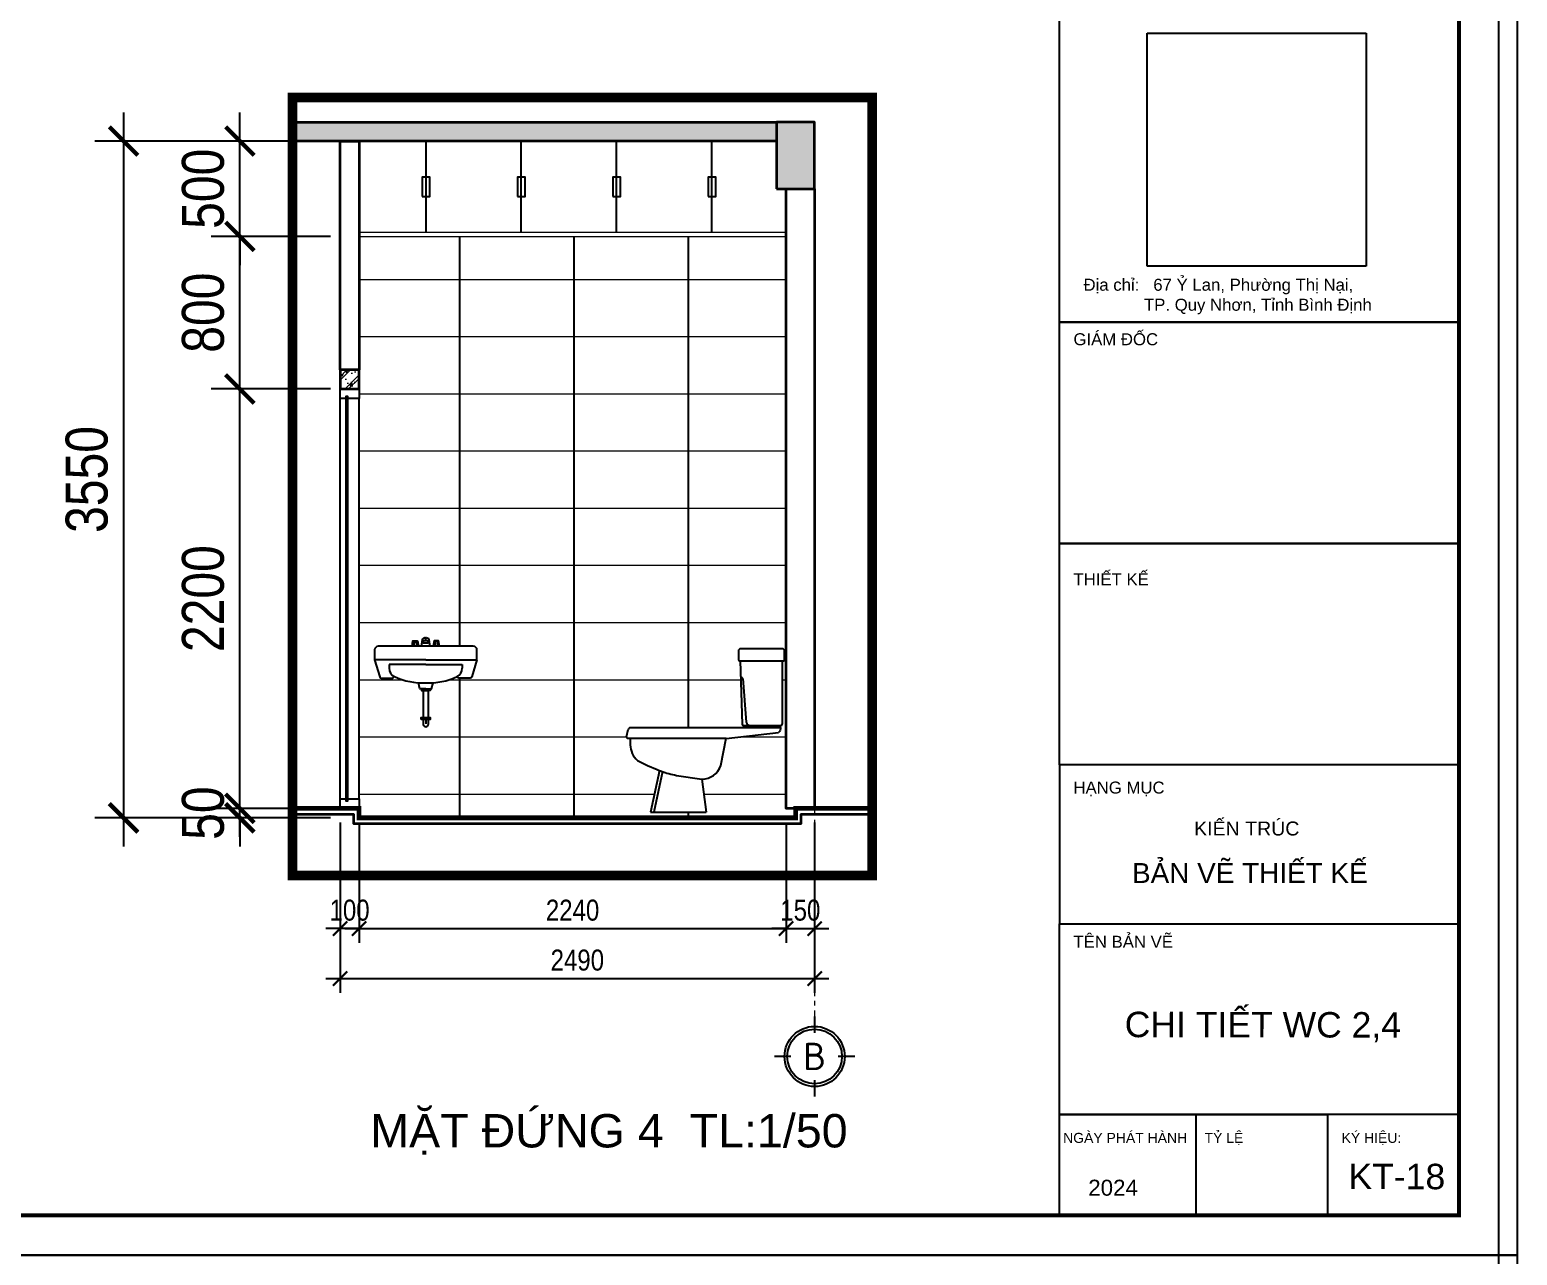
# Model space of a CAD drawing. Header units: inches. Extents: x 236662 to 497023, y -248575 to 81795.
# Drawn here: x 292345 to 300149, y -211220 to -204792 of the extents above; entities that cross this region are included whole.
import ezdxf
from ezdxf.enums import TextEntityAlignment as Align

# ---------------------------------------------------------------- set-up
doc = ezdxf.new("R2010")
doc.units = ezdxf.units.IN
doc.header["$LTSCALE"] = 10
doc.header["$MEASUREMENT"] = 0
doc.linetypes.add('ACAD_ISO02W100', pattern=[15, 12, -3])
doc.linetypes.add('CENTER', pattern=[2, 1.25, -0.25, 0.25, -0.25])
for name, color, linetype in [('01. HP_TEXT', 9, 'Continuous'), ('04. HP_CUA', 153, 'Continuous'), ('07. HP_KY HIEU', 43, 'Continuous'), ('08. HP_DIM', 118, 'Continuous'), ('10. HP_VAT DUNG 1', 144, 'Continuous'), ('hach', 7, 'Continuous'), ('TEXT', 2, 'Continuous')]:
    doc.layers.add(name, color=color, linetype=linetype)
for name, color, linetype, lineweight in [('02. HP_BE TONG', 1, 'Continuous', 35), ('03. HP_TUONG', 2, 'Continuous', 35), ('05. HP_TRUC', 251, 'CENTER', 5), ('06. HP_THAY 1', 134, 'Continuous', 15), ('06. HP_THAY 2', 147, 'Continuous', 13), ('09_HP_HATCH', 8, 'Continuous', 5)]:
    doc.layers.add(name, color=color, linetype=linetype, lineweight=lineweight)
doc.layers.add('Tpl_Bound', color=1, linetype='Continuous', plot=False)
doc.styles.add('ISOCP50', font='ISOCPEUR.TTF')
doc.styles.get("Standard").update_dxf_attribs({"font": 'Arial.ttf'})
doc.styles.add('TA1', font='Arial.ttf')
doc.styles.add('TEXT (none)', font='Arial.ttf')
doc.styles.add('text2', font='VHELVCN.TTF')
doc.dimstyles.new('AL-100', dxfattribs={"dimtxt": 220, "dimasz": 150, "dimexe": 150, "dimexo": 150, "dimgap": 80, "dimtad": 1, "dimdec": 0, "dimzin": 9, "dimtxsty": 'text2', "dimblk": 'ARCHTICK', "dimcen": 1, "dimdle": 150, "dimclrd": 256, "dimclre": 256, "dimclrt": 7, "dimadec": 0, "dimazin": 0, "dimtfac": 1, "dimtdec": 0, "dimtix": 1, "dimtmove": 2, "dimatfit": 3, "dimldrblk": 'ARCHTICK', "dimfxl": 1, "dimtolj": 1, "dimtzin": 0, "dimlwd": -1, "dimlwe": -1, "dimarcsym": 0})
doc.dimstyles.new('AL-100 (1-50)', dxfattribs={"dimscale": 0.5, "dimtxt": 220, "dimasz": 150, "dimexe": 150, "dimexo": 150, "dimgap": 80, "dimtad": 1, "dimdec": 0, "dimzin": 9, "dimtxsty": 'text2', "dimblk": 'ARCHTICK', "dimcen": 1, "dimdle": 150, "dimclrd": 256, "dimclre": 256, "dimclrt": 7, "dimadec": 0, "dimazin": 0, "dimtfac": 1, "dimtdec": 0, "dimtix": 1, "dimtmove": 2, "dimatfit": 3, "dimldrblk": 'ARCHTICK', "dimfxl": 1, "dimtolj": 1, "dimtzin": 0, "dimlwd": -1, "dimlwe": -1, "dimarcsym": 0})
picture_1 = doc.add_image_def('image1.jpg', size_in_pixel=(1818, 1935))

# ---------------------------------------------------------------- blocks, each defined once
blk = doc.blocks.new('KHUNG TEN A-3')
at = {"layer": '01. HP_TEXT'}
for points in [[(365, 116.74), (365, 163.34), (415, 163.34), (415, 116.74)], [(365, 89.04), (365, 116.74), (415, 116.74), (415, 89.04)], [(365, 61.35), (365, 89.04), (415, 89.04), (415, 61.35)], [(365, 61.35), (365, 41.47), (415, 41.47), (415, 61.35)], [(365, 17.61), (365, 41.47), (415, 41.47), (415, 17.61)], [(365, 5), (365, 17.61), (398.56, 17.61), (398.56, 5)], [(398.56, 5), (382.12, 5), (382.12, 17.61), (398.56, 17.61)], [(398.56, 5), (415, 5), (415, 17.61), (398.56, 17.61)]]:
    blk.add_lwpolyline(points, close=True, dxfattribs=at)
at = {"layer": '02. HP_BE TONG', "color": 1, "const_width": 0.5}
blk.add_lwpolyline([(15, 5), (415, 5), (415, 292), (15, 292)], close=True, dxfattribs=at)
at = {"layer": '06. HP_THAY 1'}
blk.add_lwpolyline([(0, 297), (420, 297), (420, 0), (0, 0)], close=True, dxfattribs=at)
at = {"layer": 'Defpoints'}
blk.add_lwpolyline([(0, 0), (420, 0), (420, 297), (0, 297)], close=True, dxfattribs=at)
at = {"layer": '01. HP_TEXT', "color": 7, "style": 'TA1'}
for s, height, p in [('GIÁM ĐỐC', 1.5, (366.75, 113.85)), ('THIẾT KẾ', 1.5, (366.75, 83.82)), ('HẠNG MỤC', 1.5, (366.75, 57.76)), ('TÊN BẢN VẼ', 1.5, (366.75, 38.47)), ('NGÀY PHÁT HÀNH', 1.25, (365.46, 14.06)), ('TỶ LỆ', 1.25, (383.16, 14.06)), ('KÝ HIỆU:', 1.25, (400.31, 14.06)), ('2024', 2, (368.6, 7.45))]:
    blk.add_text(s, height=height, dxfattribs=at).set_placement(p)
at = {"layer": '01. HP_TEXT', "style": 'TA1'}
for s, height, p in [('KIẾN TRÚC', 1.75, (388.44, 53.39)), ('BẢN VẼ THIẾT KẾ', 2.5, (388.83, 47.82))]:
    blk.add_text(s, height=height, dxfattribs=at).set_placement(p, align=Align.MIDDLE_CENTER)
at = {"layer": '01. HP_TEXT', "color": 7, "insert": (365.04, 122.17), "char_height": 1.5, "attachment_point": 1, "style": 'TA1'}
blk.add_mtext_dynamic_manual_height_columns('\\A1;\\pxi-0.01954,l2,t4.98046,11.98046;Địa chỉ:   67 Ỷ Lan, Phường Thị Nại, \\P             TP. Quy Nhơn, Tỉnh Bình Định ', width=49.5509, gutter_width=2.41, heights=[62.37], dxfattribs=at)
image = blk.add_image(picture_1, insert=(375.99, 123.73), size_in_units=(27.41, 29.18))
image.dxf.flags = 7
blk = doc.blocks.new('_ArchTick')
at = {"color": 0, "linetype": 'ByBlock', "const_width": 0.15}
blk.add_lwpolyline([(-0.5, -0.5), (0.5, 0.5)], dxfattribs=at)
blk = doc.blocks.new('*D744')
at = {"layer": '08. HP_DIM', "transparency": 16777216}
for p, q in [((293972.7, -208950.7), (293972.7, -209581.7)), ((294072.7, -209146.7), (294072.7, -209581.7)), ((293972.7, -209506.7), (293897.7, -209506.7)), ((294072.7, -209506.7), (293972.7, -209506.7)), ((294072.7, -209506.7), (294147.7, -209506.7))]:
    blk.add_line(p, q, dxfattribs=at)
at = {"layer": 'Defpoints', "color": 0, "transparency": 16777216}
for p in [(293972.7, -208875.7), (294072.7, -209071.7), (293972.7, -209506.7)]:
    blk.add_point(p, dxfattribs=at)
at = {"layer": '08. HP_DIM', "transparency": 16777216, "xscale": 75, "yscale": 75, "zscale": 75}
blk.add_blockref('_ArchTick', (293972.7, -209506.7), dxfattribs=at)
at = {"layer": '08. HP_DIM', "transparency": 16777216, "xscale": 75, "yscale": 75, "zscale": 75, "rotation": 180}
blk.add_blockref('_ArchTick', (294072.7, -209506.7), dxfattribs=at)
at = {"layer": '08. HP_DIM', "color": 7, "transparency": 16777216, "insert": (294022.7, -209410.5), "char_height": 110, "attachment_point": 5, "style": 'text2'}
blk.add_mtext('\\A1;100', dxfattribs=at)
blk = doc.blocks.new('*D745')
at = {"layer": '08. HP_DIM', "transparency": 16777216}
for p, q in [((294072.7, -208950.7), (294072.7, -209581.7)), ((296312.7, -208950.7), (296312.7, -209581.7)), ((293997.7, -209506.7), (296387.7, -209506.7))]:
    blk.add_line(p, q, dxfattribs=at)
at = {"layer": 'Defpoints', "color": 0, "transparency": 16777216}
for p in [(294072.7, -208875.7), (296312.7, -208875.7), (296312.7, -209506.7)]:
    blk.add_point(p, dxfattribs=at)
at = {"layer": '08. HP_DIM', "transparency": 16777216, "xscale": 75, "yscale": 75, "zscale": 75, "rotation": 180}
blk.add_blockref('_ArchTick', (294072.7, -209506.7), dxfattribs=at)
at = {"layer": '08. HP_DIM', "transparency": 16777216, "xscale": 75, "yscale": 75, "zscale": 75}
blk.add_blockref('_ArchTick', (296312.7, -209506.7), dxfattribs=at)
at = {"layer": '08. HP_DIM', "color": 7, "transparency": 16777216, "insert": (295192.7, -209410.5), "char_height": 110, "attachment_point": 5, "style": 'text2'}
blk.add_mtext('\\A1;2240', dxfattribs=at)
blk = doc.blocks.new('*D746')
at = {"layer": '08. HP_DIM', "transparency": 16777216}
for p, q in [((296312.7, -208950.7), (296312.7, -209581.7)), ((296462.7, -209146.7), (296462.7, -209581.7)), ((296312.7, -209506.7), (296237.7, -209506.7)), ((296312.7, -209506.7), (296462.7, -209506.7)), ((296462.7, -209506.7), (296537.7, -209506.7))]:
    blk.add_line(p, q, dxfattribs=at)
at = {"layer": 'Defpoints', "color": 0, "transparency": 16777216}
for p in [(296312.7, -208875.7), (296462.7, -209071.7), (296462.7, -209506.7)]:
    blk.add_point(p, dxfattribs=at)
at = {"layer": '08. HP_DIM', "transparency": 16777216, "xscale": 75, "yscale": 75, "zscale": 75}
blk.add_blockref('_ArchTick', (296312.7, -209506.7), dxfattribs=at)
at = {"layer": '08. HP_DIM', "transparency": 16777216, "xscale": 75, "yscale": 75, "zscale": 75, "rotation": 180}
blk.add_blockref('_ArchTick', (296462.7, -209506.7), dxfattribs=at)
at = {"layer": '08. HP_DIM', "color": 7, "transparency": 16777216, "insert": (296387.7, -209410.5), "char_height": 110, "attachment_point": 5, "style": 'text2'}
blk.add_mtext('\\A1;150', dxfattribs=at)
blk = doc.blocks.new('*D747')
at = {"layer": '08. HP_DIM', "transparency": 16777216}
for p, q in [((293972.7, -208950.7), (293972.7, -209843.6)), ((296462.7, -208950.7), (296462.7, -209843.6)), ((293897.7, -209768.6), (296537.7, -209768.6))]:
    blk.add_line(p, q, dxfattribs=at)
at = {"layer": 'Defpoints', "color": 0, "transparency": 16777216}
for p in [(293972.7, -208875.7), (296462.7, -208875.7), (296462.7, -209768.6)]:
    blk.add_point(p, dxfattribs=at)
at = {"layer": '08. HP_DIM', "transparency": 16777216, "xscale": 75, "yscale": 75, "zscale": 75, "rotation": 180}
blk.add_blockref('_ArchTick', (293972.7, -209768.6), dxfattribs=at)
at = {"layer": '08. HP_DIM', "transparency": 16777216, "xscale": 75, "yscale": 75, "zscale": 75}
blk.add_blockref('_ArchTick', (296462.7, -209768.6), dxfattribs=at)
at = {"layer": '08. HP_DIM', "color": 7, "transparency": 16777216, "insert": (295217.7, -209672.4), "char_height": 110, "attachment_point": 5, "style": 'text2'}
blk.add_mtext('\\A1;2490', dxfattribs=at)
blk = doc.blocks.new('grid test1')
at = {"ltscale": 20}
for p, q in [((0, 440), (0, 260)), ((-260, 0), (-440, 0)), ((440, 0), (260, 0)), ((0, -260), (0, -440))]:
    blk.add_line(p, q, dxfattribs=at)
at = {"color": 251, "ltscale": 20, "true_color": 0x636466}
for radius in [330, 300]:
    blk.add_circle((0, 0), radius, dxfattribs=at)
at = {"layer": '01. HP_TEXT', "color": 2, "ltscale": 20, "true_color": 0xf1eb1f, "style": 'ISOCP50'}
blk.add_attdef('GRID', text='', height=300, dxfattribs=at).set_placement((-37, 0), align=Align.MIDDLE_CENTER)
blk = doc.blocks.new('*U308')
for p, q in [((0, 50), (0, 2150)), ((100, 50), (100, 2150))]:
    blk.add_line(p, q)
for points in [[(0, 2150), (60, 2150), (60, 2160), (70, 2160), (70, 2150), (100, 2150), (100, 2200), (0, 2200)], [(0, 0), (100, 0), (100, 50), (70, 50), (70, 40), (60, 40), (60, 50), (0, 50)]]:
    blk.add_lwpolyline(points, close=True)
at = {"color": 8}
blk.add_lwpolyline([(70, 40), (60, 40), (60, 2160), (70, 2160)], close=True, dxfattribs=at)
blk = doc.blocks.new('ÂSDASD')
for p, q in [((-244.9, 774.5), (-12.7, 774.5)), ((-240.4, 774.5), (-230.5, 441)), ((-19.5, 774.5), (-19.5, 440.9)), ((-227.5, 680.9), (-209.3, 452.2)), ((-837.1, 375.7), (-828.3, 413.3)), ((-314.1, 366.9), (-39.5, 398.4)), ((-829.5, 367.5), (-314.2, 367.5)), ((-817.3, 367.5), (-817.3, 333.5)), ((-342.9, 224.1), (-314.2, 367.5)), ((-664.5, 198.8), (-711.6, -19.5)), ((-648.1, 192.8), (-694, -19.5)), ((-574.7, 173.1), (-441.2, 153.7)), ((-441.2, 153.7), (-418.3, -19.5)), ((-711.6, -19.5), (-418.3, -19.5))]:
    blk.add_line(p, q)
for points in [[(-249.4, 824.7), (-249.4, 778.6)], [(-19.6, 836.7), (-237.8, 836.7)], [(-8.1, 778.7), (-8.1, 825.4)], [(-223.6, 434.4), (-26.3, 434.4)]]:
    blk.add_lwpolyline(points)
blk.add_lwpolyline([(-818.8, 423.4), (-29.6, 423.2, -0.280981), (-39.5, 398.4)], format="xyb")
for centre, radius, start, end in [((-237.6, 824.9), 11.9, 91.19443, 180.68663), ((-19.9, 824.9), 11.9, 359.31347, 88.80568), ((-243.1, 781), 6.82, 200.58593, 254.291), ((-14.5, 781), 6.82, 285.70911, 339.41418), ((-237, 677.3), 10.1, 20.52251, 94.34044), ((-811.4, 406.9), 18.1, 114.23515, 159.30642), ((-223.2, 441.7), 7.35, 185.72964, 266.34543), ((-188.2, 456.3), 21.5, 190.90293, 272.88319), ((-26.8, 441.7), 7.35, 273.65468, 353.69086), ((-830.4, 374.3), 6.84, 168.08927, 277.17656), ((-703.3, 335.2), 114.1, 180.8762, 227.74285), ((-294.3, 1175.4), 1044.4, 242.2888, 249.20228), ((-294.3, 1175.4), 1044.4, 249.23389, 249.84603), ((-483.4, 659.8), 495.2, 249.82718, 259.37986), ((-440.4, 256.4), 102.7, 269.55146, 341.63673)]:
    blk.add_arc(centre, radius, start, end)
blk = doc.blocks.new('LAVABO1F')
at = {"linetype": 'Continuous'}
for p, q in [((-0.628, 8.301), (-0.653, 8.001)), ((-0.528, 8.301), (-0.503, 8.001)), ((0.528, 8.301), (0.503, 8.001)), ((0.628, 8.301), (0.653, 8.001)), ((0, 7), (-2, 7)), ((-2, 7), (-2, 6.797)), ((0, 7), (2, 7)), ((2, 7), (2, 6.797)), ((0, 4), (0, 3.75))]:
    blk.add_line(p, q, dxfattribs=at)
at = {"linetype": 'CENTER'}
blk.add_line((0, 8.298), (0, 8.471), dxfattribs=at)
at = {"linetype": 'Continuous'}
for points in [[(-0.753, 8.001), (-0.703, 8.301), (-0.453, 8.301), (-0.403, 8.001)], [(0.753, 8.001), (0.703, 8.301), (0.453, 8.301), (0.403, 8.001)], [(0, 5.672), (-0.322, 5.672), (-0.399, 6.005)], [(-0.002, 5.672), (0.319, 5.672), (0.397, 6.005)], [(-0.242, 5.672), (-0.242, 5.583), (0.104, 5.583)], [(0.239, 5.672), (0.239, 5.583), (-0.107, 5.583)], [(0.242, 5.672), (0.242, 5.583), (-0.104, 5.583)], [(0.15, 4.096), (0.15, 5.586)]]:
    blk.add_lwpolyline(points, dxfattribs=at)
for points in [[(-0.231, 8.007), (-0.171, 8.366, -0.371222), (-0.044, 8.471, 0.008086), (-0.002, 8.471, 0.008086), (0.04, 8.471, -0.371222), (0.166, 8.366), (0.226, 8.007)], [(2.8, 7.25), (2.8, 7.8, 0.414214), (2.6, 8), (0, 8), (-2.6, 8, 0.414214), (-2.8, 7.8), (-2.8, 7.25)], [(0, 7.25), (-2.8, 7.25), (-2.521, 6.321, 0.331206), (-2.426, 6.25), (-1.85, 6.25, 0.414214), (-1.75, 6.35), (-1.75, 6.364)], [(0, 7.25), (2.8, 7.25), (2.521, 6.321, -0.331206), (2.426, 6.25), (1.85, 6.25, -0.414214), (1.75, 6.35), (1.75, 6.364)], [(0, 5.583), (-0.15, 5.583), (-0.15, 4.096, 1)], [(-0.15, 4), (-0.15, 3.75, 1), (0.15, 3.75), (0.15, 4)]]:
    blk.add_lwpolyline(points, format="xyb", dxfattribs=at)
for points in [[(-0.14, 8.298), (-0.14, 8.192), (0.129, 8.192), (0.129, 8.298)], [(-0.25, 4), (-0.25, 4.096), (0.244, 4.096), (0.244, 4)]]:
    blk.add_lwpolyline(points, close=True, dxfattribs=at)
for centre, radius, start, end in [((-1.5, 6.797), 0.5, 180, 244.10207), ((1.5, 6.797), 0.5, 295.89793, 0), ((-0.188, 9.5), 3.505, 244.10207, 273.06649), ((0.188, 9.5), 3.505, 266.93351, 295.89793)]:
    blk.add_arc(centre, radius, start, end, dxfattribs=at)
blk = doc.blocks.new('*D1232')
at = {"layer": '08. HP_DIM', "transparency": 16777216}
for p, q in [((293447, -208875.7), (293447, -208725.7)), ((293922.7, -208875.7), (293297, -208875.7)), ((293922.7, -208925.7), (293297, -208925.7)), ((293447, -208925.7), (293447, -208875.7)), ((293447, -208925.7), (293447, -209075.7))]:
    blk.add_line(p, q, dxfattribs=at)
at = {"layer": 'Defpoints', "color": 0, "transparency": 16777216}
for p in [(293447, -208875.7), (294072.7, -208875.7), (294072.7, -208925.7)]:
    blk.add_point(p, dxfattribs=at)
at = {"layer": '08. HP_DIM', "transparency": 16777216, "xscale": 150, "yscale": 150, "zscale": 150}
for p, rotation in [((293447, -208875.7), 270), ((293447, -208925.7), 90)]:
    blk.add_blockref('_ArchTick', p, dxfattribs=dict(at, rotation=rotation))
at = {"layer": '08. HP_DIM', "color": 7, "transparency": 16777216, "insert": (293254.7, -208900.7), "char_height": 220, "attachment_point": 5, "rotation": 90, "style": 'text2'}
blk.add_mtext('\\A1;50', dxfattribs=at)
blk = doc.blocks.new('*D1233')
at = {"layer": '08. HP_DIM', "transparency": 16777216}
for p, q in [((293447, -209025.7), (293447, -206525.7)), ((293922.7, -206675.7), (293297, -206675.7)), ((293922.7, -208875.7), (293297, -208875.7))]:
    blk.add_line(p, q, dxfattribs=at)
at = {"layer": 'Defpoints', "color": 0, "transparency": 16777216}
for p in [(293447, -206675.7), (294072.7, -206675.7), (294072.7, -208875.7)]:
    blk.add_point(p, dxfattribs=at)
at = {"layer": '08. HP_DIM', "transparency": 16777216, "xscale": 150, "yscale": 150, "zscale": 150}
for p, rotation in [((293447, -206675.7), 90), ((293447, -208875.7), 270)]:
    blk.add_blockref('_ArchTick', p, dxfattribs=dict(at, rotation=rotation))
at = {"layer": '08. HP_DIM', "color": 7, "transparency": 16777216, "insert": (293254.7, -207775.7), "char_height": 220, "attachment_point": 5, "rotation": 90, "style": 'text2'}
blk.add_mtext('\\A1;2200', dxfattribs=at)
blk = doc.blocks.new('*D1234')
at = {"layer": '08. HP_DIM', "transparency": 16777216}
for p, q in [((293447, -206825.7), (293447, -205725.9)), ((293922.7, -205875.9), (293297, -205875.9)), ((293922.7, -206675.7), (293297, -206675.7))]:
    blk.add_line(p, q, dxfattribs=at)
at = {"layer": 'Defpoints', "color": 0, "transparency": 16777216}
for p in [(293447, -205875.9), (294072.7, -205875.9), (294072.7, -206675.7)]:
    blk.add_point(p, dxfattribs=at)
at = {"layer": '08. HP_DIM', "transparency": 16777216, "xscale": 150, "yscale": 150, "zscale": 150}
for p, rotation in [((293447, -205875.9), 90), ((293447, -206675.7), 270)]:
    blk.add_blockref('_ArchTick', p, dxfattribs=dict(at, rotation=rotation))
at = {"layer": '08. HP_DIM', "color": 7, "transparency": 16777216, "insert": (293254.7, -206275.8), "char_height": 220, "attachment_point": 5, "rotation": 90, "style": 'text2'}
blk.add_mtext('\\A1;800', dxfattribs=at)
blk = doc.blocks.new('*D1235')
at = {"layer": '08. HP_DIM', "transparency": 16777216}
for p, q in [((293447, -205375.7), (293447, -205225.7)), ((293822.7, -205375.7), (293297, -205375.7)), ((293447, -205875.9), (293447, -205375.7)), ((293922.7, -205875.9), (293297, -205875.9)), ((293447, -205875.9), (293447, -206025.9))]:
    blk.add_line(p, q, dxfattribs=at)
at = {"layer": 'Defpoints', "color": 0, "transparency": 16777216}
for p in [(293447, -205375.7), (293972.7, -205375.7), (294072.7, -205875.9)]:
    blk.add_point(p, dxfattribs=at)
at = {"layer": '08. HP_DIM', "transparency": 16777216, "xscale": 150, "yscale": 150, "zscale": 150}
for p, rotation in [((293447, -205375.7), 270), ((293447, -205875.9), 90)]:
    blk.add_blockref('_ArchTick', p, dxfattribs=dict(at, rotation=rotation))
at = {"layer": '08. HP_DIM', "color": 7, "transparency": 16777216, "insert": (293254.7, -205625.8), "char_height": 220, "attachment_point": 5, "rotation": 90, "style": 'text2'}
blk.add_mtext('\\A1;500', dxfattribs=at)
blk = doc.blocks.new('*D1236')
at = {"layer": '08. HP_DIM', "transparency": 16777216}
for p, q in [((292836.7, -205225.7), (292836.7, -209075.7)), ((293822.7, -205375.7), (292686.7, -205375.7)), ((293922.7, -208925.7), (292686.7, -208925.7))]:
    blk.add_line(p, q, dxfattribs=at)
at = {"layer": 'Defpoints', "color": 0, "transparency": 16777216}
for p in [(293972.7, -205375.7), (292836.7, -208925.7), (294072.7, -208925.7)]:
    blk.add_point(p, dxfattribs=at)
at = {"layer": '08. HP_DIM', "transparency": 16777216, "xscale": 150, "yscale": 150, "zscale": 150}
for p, rotation in [((292836.7, -205375.7), 90), ((292836.7, -208925.7), 270)]:
    blk.add_blockref('_ArchTick', p, dxfattribs=dict(at, rotation=rotation))
at = {"layer": '08. HP_DIM', "color": 7, "transparency": 16777216, "insert": (292644.4, -207150.7), "char_height": 220, "attachment_point": 5, "rotation": 90, "style": 'text2'}
blk.add_mtext('\\A1;3550', dxfattribs=at)

msp = doc.modelspace()

# ---------------------------------------------------------------- hatches: boundary and pattern name
at = {"layer": '09_HP_HATCH'}
h = msp.add_hatch(dxfattribs=at)
h.set_pattern_fill('CHAU-01', color=256, scale=15, pattern_type=2)
h.set_pattern_definition([(50, (-16890.36, -15004.7), (107.589027, -9.41282), [11.25, -123.75]), (355, (-16890.36, -15004.7), (-20.8127, 112.82882), [9, -99]), (100.4514, (-16881.4, -15005.48), (86.776407, 103.41593), [9.56103, -105.171317]), (46.1842, (-16890.36, -14974.7), (160.086157, -24.82785), [16.875, -185.625]), (96.6356, (-16877.02, -14976.77), (140.199406, 146.11768), [14.34154, -157.75695]), (351.1842, (-16890.36, -14974.7), (140.19929, 146.11779), [13.5, -148.5]), (21, (-16875.36, -14982.2), (89.536058, -60.392834), [11.25, -123.75]), (326, (-16875.36, -14982.2), (36.4973, 108.772507), [9, -99]), (71.4514, (-16867.9, -14987.23), (126.033394, 48.379575), [9.56103, -105.171317]), (37.5, (-16890.36, -15004.7), (1.8239783, 49.934078), [0, -97.8, 0, -100.5, 0, -99.375]), (7.5, (-16890.36, -15004.7), (39.460431, 59.161757), [0, -57.3, 0, -95.55, 0, -37.875]), (327.5, (-16923.81, -15004.7), (80.0733654, -3.3832308), [0, -37.5, 0, -117, 0, -155.25]), (317.5, (-16938.81, -15004.7), (87.477925, 15.015747), [0, -48.75, 0, -77.7, 0, -110.25]), (45, (-16890.36, -15004.7), (-45.078057, 45.078057), []), (45, (-16890.36, -14986.323), (-45.078057, 45.078057), [])])
h.paths.add_polyline_path([(293722.7, -205275.7), (296262.7, -205275.7), (296262.7, -205375.7), (293722.7, -205375.7)])
h.paths.add_polyline_path([(296262.7, -205625.7), (296462.7, -205625.7), (296462.7, -205275.7), (296262.7, -205275.7)])
h = msp.add_hatch(dxfattribs=at)
h.set_pattern_fill('_USER', color=8, scale=300, pattern_type=0)
h.set_pattern_definition([(0, (291098.62, -208801.27), (0, 300), [])])
h.paths.add_polyline_path([(296312.7, -205875.9), (294072.7, -205875.9), (294072.7, -206575.7), (294072.7, -206675.7), (294072.7, -206725.7), (294072.7, -208825.7), (294072.7, -208875.7), (294072.7, -208925.7), (296362.7, -208925.7), (296362.7, -208875.7), (296312.7, -208875.7)])
h.paths.add_polyline_path([(296074.9, -208039), (296292.6, -208039, -0.40748), (296304.7, -208050.3), (296304.7, -208096.9, -0.245672), (296300.1, -208101.2), (296293.3, -208101.2), (296293.3, -208433.1, -0.42785), (296286.4, -208441.3), (296090, -208441.3, -0.403646), (296082.2, -208434.7), (296072.4, -208101.2), (296067.8, -208101.2, -0.238718), (296063.3, -208097), (296063.3, -208051, -0.41162)], flags=16)
h.paths.add_polyline_path([(295493.9, -208452.3), (296283.1, -208452.5, -0.280981), (296273.3, -208477.2), (295998.4, -208508.8), (295969.8, -208651.6, -0.325331), (295871.6, -208722), (295894.4, -208895.1), (295601.1, -208895.1), (295648.3, -208676.9, -0.030352), (295532.7, -208624.9, -0.207393), (295495.4, -208542.2), (295495.4, -208508.2), (295483.2, -208508.2, -0.515516), (295475.6, -208500), (295484.4, -208462.4, -0.199236)], flags=16)
h.paths.add_polyline_path([(294690.9, -208044.9), (294690.9, -208097.6), (294664.2, -208186.6, -0.331206), (294655, -208193.5), (294599.8, -208193.5, -0.414214), (294590.3, -208183.9), (294590.3, -208182.6, -0.017901), (294587.2, -208184.2, -0.098433), (294460.4, -208217.3), (294453.1, -208248.9), (294445.6, -208248.9), (294445.6, -208257.4), (294436.9, -208257.4), (294436.9, -208400), (294445.8, -208400), (294445.8, -208409.2), (294436.9, -208409.2), (294436.9, -208433.2, -1), (294408.1, -208433.2), (294408.1, -208409.2), (294398.5, -208409.2), (294398.5, -208400), (294408.1, -208400), (294408.1, -208257.4), (294399.3, -208257.4), (294399.3, -208248.9), (294391.6, -208248.9), (294384.3, -208217.3, -0.098264), (294257.7, -208184.2, -0.017901), (294254.7, -208182.6), (294254.7, -208183.9, -0.414214), (294245.1, -208193.5), (294189.9, -208193.5, -0.331206), (294180.7, -208186.6), (294154, -208097.6), (294154, -208044.9, -0.414214), (294173.2, -208025.7), (294350.3, -208025.7), (294355.1, -207996.8), (294379.1, -207996.8), (294383.9, -208025.7), (294400.2, -208025.7), (294406.1, -207990.6, -0.371222), (294418.2, -207980.5, 0.00852), (294422.5, -207980.5), (294422.5, -207980.5, 0.007652), (294426.3, -207980.5, -0.371222), (294438.4, -207990.6), (294444.3, -208025.7), (294461.1, -208025.7), (294465.9, -207996.8), (294489.9, -207996.8), (294494.7, -208025.7), (294671.8, -208025.7, -0.414214)], flags=16)
h.paths.add_polyline_path([(294434.8, -207997.1), (294434.8, -208007.2), (294409, -208007.2), (294409, -207997.1)], flags=0)
h = msp.add_hatch(dxfattribs=at)
h.set_pattern_fill('CHAU-01', color=256, scale=15, pattern_type=2)
h.set_pattern_definition([(50, (188775.02, -289739.55), (107.58903, -9.41282), [11.25, -123.75]), (355, (188775.02, -289739.55), (-20.8127, 112.82882), [9, -99]), (100.4514, (188783.99, -289740.33), (86.77641, 103.41593), [9.56103, -105.17132]), (46.1842, (188775.02, -289709.55), (160.08616, -24.82785), [16.875, -185.625]), (96.6356, (188788.36, -289711.62), (140.1994, 146.11768), [14.34154, -157.75695]), (351.1842, (188775.02, -289709.55), (140.1993, 146.1178), [13.5, -148.5]), (21, (188790.02, -289717.05), (89.53606, -60.392834), [11.25, -123.75]), (326, (188790.02, -289717.05), (36.4973, 108.77251), [9, -99]), (71.4514, (188797.48, -289722.08), (126.033394, 48.379575), [9.56103, -105.17132]), (37.5, (188775.022, -289739.55), (1.823978, 49.934078), [0, -97.8, 0, -100.5, 0, -99.375]), (7.5, (188775.02, -289739.55), (39.46043, 59.161757), [0, -57.3, 0, -95.55, 0, -37.875]), (327.5, (188741.572, -289739.55), (80.073365, -3.383231), [0, -37.5, 0, -117, 0, -155.25]), (317.5, (188726.57, -289739.55), (87.477925, 15.015747), [0, -48.75, 0, -77.7, 0, -110.25]), (45, (188775.02, -289739.55), (-45.078057, 45.078057), []), (45, (188775.02, -289721.175), (-45.078057, 45.078057), [])])
h.paths.add_polyline_path([(293972.7, -206575.7), (293972.7, -206675.7), (294072.7, -206675.7), (294072.7, -206575.7)])
at = {"layer": 'hach'}
h = msp.add_hatch(dxfattribs=at)
h.set_pattern_fill('_USER', color=8, scale=600, angle=90, pattern_type=0)
h.set_pattern_definition([(90, (0, 0), (-600, 4e-14), [])])
h.paths.add_polyline_path([(296312.7, -205875.9), (294072.7, -205875.9), (294072.7, -206575.7), (294072.7, -206675.7), (294072.7, -206725.7), (294072.7, -208825.7), (294072.7, -208875.7), (294072.7, -208925.7), (296362.7, -208925.7), (296362.7, -208875.7), (296312.7, -208875.7)])
h.paths.add_polyline_path([(296074.9, -208039), (296292.6, -208039, -0.40748), (296304.7, -208050.3), (296304.7, -208096.9, -0.245672), (296300.1, -208101.2), (296293.3, -208101.2), (296293.3, -208433.1, -0.42785), (296286.4, -208441.3), (296090, -208441.3, -0.403646), (296082.2, -208434.7), (296072.4, -208101.2), (296067.8, -208101.2, -0.238718), (296063.3, -208097), (296063.3, -208051, -0.41162)], flags=16)
h.paths.add_polyline_path([(295493.9, -208452.3), (296283.1, -208452.5, -0.280981), (296273.3, -208477.2), (295998.4, -208508.8), (295969.8, -208651.6, -0.325331), (295871.6, -208722), (295894.4, -208895.1), (295601.1, -208895.1), (295648.3, -208676.9, -0.030352), (295532.7, -208624.9, -0.207393), (295495.4, -208542.2), (295495.4, -208508.2), (295483.2, -208508.2, -0.515516), (295475.6, -208500), (295484.4, -208462.4, -0.199236)], flags=16)
h.paths.add_polyline_path([(294690.9, -208044.9), (294690.9, -208097.6), (294664.2, -208186.6, -0.331206), (294655, -208193.5), (294599.8, -208193.5, -0.414214), (294590.3, -208183.9), (294590.3, -208182.6, -0.017901), (294587.2, -208184.2, -0.098433), (294460.4, -208217.3), (294453.1, -208248.9), (294445.6, -208248.9), (294445.6, -208257.4), (294436.9, -208257.4), (294436.9, -208400), (294445.8, -208400), (294445.8, -208409.2), (294436.9, -208409.2), (294436.9, -208433.2, -1), (294408.1, -208433.2), (294408.1, -208409.2), (294398.5, -208409.2), (294398.5, -208400), (294408.1, -208400), (294408.1, -208257.4), (294399.3, -208257.4), (294399.3, -208248.9), (294391.6, -208248.9), (294384.3, -208217.3, -0.098264), (294257.7, -208184.2, -0.017901), (294254.7, -208182.6), (294254.7, -208183.9, -0.414214), (294245.1, -208193.5), (294189.9, -208193.5, -0.331206), (294180.7, -208186.6), (294154, -208097.6), (294154, -208044.9, -0.414214), (294173.2, -208025.7), (294350.3, -208025.7), (294355.1, -207996.8), (294379.1, -207996.8), (294383.9, -208025.7), (294400.2, -208025.7), (294406.1, -207990.6, -0.371222), (294418.2, -207980.5, 0.00852), (294422.5, -207980.5), (294422.5, -207980.5, 0.007652), (294426.3, -207980.5, -0.371222), (294438.4, -207990.6), (294444.3, -208025.7), (294461.1, -208025.7), (294465.9, -207996.8), (294489.9, -207996.8), (294494.7, -208025.7), (294671.8, -208025.7, -0.414214)], flags=16)
h.paths.add_polyline_path([(294434.8, -207997.1), (294434.8, -208007.2), (294409, -208007.2), (294409, -207997.1)], flags=0)

# ---------------------------------------------------------------- linework, layer by layer
at = {"layer": '02. HP_BE TONG'}
for points in [[(293722.7, -205275.7), (296262.7, -205275.7), (296262.7, -205375.7), (293722.7, -205375.7)], [(296262.7, -205625.7), (296462.7, -205625.7), (296462.7, -205275.7), (296262.7, -205275.7)], [(293972.7, -206575.7), (293972.7, -206675.7), (294072.7, -206675.7), (294072.7, -206575.7)]]:
    msp.add_lwpolyline(points, close=True, dxfattribs=at)
at = {"layer": '02. HP_BE TONG', "const_width": 25}
msp.add_lwpolyline([(293722.7, -208875.7), (294072.7, -208875.7), (294072.7, -208925.7), (296362.7, -208925.7), (296362.7, -208875.7), (296764.1, -208875.7)], dxfattribs=at)
at = {"layer": '02. HP_BE TONG'}
msp.add_lwpolyline([(293722.7, -208905.7), (294042.7, -208905.7), (294042.7, -208955.7), (296392.7, -208955.7), (296392.7, -208905.7), (296764.1, -208905.7)], dxfattribs=at)
at = {"layer": '03. HP_TUONG'}
for points in [[(293972.7, -205375.7), (294072.7, -205375.7), (294072.7, -206575.7), (293972.7, -206575.7)], [(296312.7, -205625.7), (296462.7, -205625.7), (296462.7, -208875.7), (296312.7, -208875.7)]]:
    msp.add_lwpolyline(points, close=True, dxfattribs=at)
at = {"layer": '05. HP_TRUC', "ltscale": 10}
msp.add_line((296462.7, -205535.6), (296462.7, -209966.9), dxfattribs=at)
at = {"layer": '06. HP_THAY 1'}
msp.add_lwpolyline([(293972.7, -206675.7), (294072.7, -206675.7), (294072.7, -208875.7), (293972.7, -208875.7)], close=True, dxfattribs=at)
at = {"layer": '06. HP_THAY 2'}
msp.add_lwpolyline([(294072.7, -205875.9), (296312.7, -205875.9), (296312.7, -205855.9), (294072.7, -205855.9)], close=True, dxfattribs=at)
at = {"layer": '07. HP_KY HIEU'}
for p, q in [((294423.7, -205855.9), (294423.7, -205375.7)), ((294923.7, -205855.9), (294923.7, -205375.7)), ((295423.7, -205855.9), (295423.7, -205375.7)), ((295923.7, -205855.9), (295923.7, -205375.7))]:
    msp.add_line(p, q, dxfattribs=at)
at = {"layer": '07. HP_KY HIEU', "linetype": 'ACAD_ISO02W100', "ltscale": 5, "const_width": 50}
msp.add_lwpolyline([(293722.7, -205147.1), (296764.1, -205147.1), (296764.1, -209228.3), (293722.7, -209228.3)], close=True, dxfattribs=at)
at = {"layer": '07. HP_KY HIEU'}
for points in [[(294403.7, -205665.8), (294443.7, -205665.8), (294443.7, -205565.8), (294403.7, -205565.8)], [(294903.7, -205665.8), (294943.7, -205665.8), (294943.7, -205565.8), (294903.7, -205565.8)], [(295403.7, -205665.8), (295443.7, -205665.8), (295443.7, -205565.8), (295403.7, -205565.8)], [(295903.7, -205665.8), (295943.7, -205665.8), (295943.7, -205565.8), (295903.7, -205565.8)]]:
    msp.add_lwpolyline(points, close=True, dxfattribs=at)
at = {"layer": 'Tpl_Bound', "color": 1}
for points in [[(282444.5, -211219.9), (282444.5, -198768), (300149.2, -198768), (300149.2, -211219.9)], [(282444.5, -223671.7), (282444.5, -211219.9), (300149.2, -211219.9), (300149.2, -223671.7)]]:
    msp.add_lwpolyline(points, close=True, dxfattribs=at)

# ---------------------------------------------------------------- block references
at = {"color": 1, "xscale": 41.92548438755171, "yscale": 41.92548438755171, "zscale": 41.92548438755171}
for p in [(282444.5, -211219.9, -318.6), (282444.5, -223671.7, -318.6)]:
    msp.add_blockref('KHUNG TEN A-3', p, dxfattribs=at)
at = {"layer": '04. HP_CUA', "xscale": -1}
msp.add_blockref('*U308', (294072.7, -208875.7), dxfattribs=at)
at = {"layer": '07. HP_KY HIEU', "ltscale": 20}
ref = msp.add_blockref('grid test1', (296462.7, -210177.1), dxfattribs=dict(at, xscale=0.477750000078231, yscale=0.477750000078231, zscale=0.477750000078231))
ref.add_attrib('GRID', 'B', dxfattribs={"layer": 'TEXT', "ltscale": 20, "height": 143.3, "style": 'ISOCP50'}).set_placement((296462.7, -210177.1), align=Align.MIDDLE_CENTER)
at = {"layer": '10. HP_VAT DUNG 1', "xscale": 95.88117708830394, "yscale": 95.88117708830394, "zscale": 95.88117708830394}
msp.add_blockref('LAVABO1F', (294422.5, -208792.7), dxfattribs=at)
at = {"layer": '10. HP_VAT DUNG 1'}
msp.add_blockref('ÂSDASD', (296312.7, -208875.7), dxfattribs=at)

# ---------------------------------------------------------------- texts
at = {"attachment_point": 1, "rotation": 359.89856}
for s, width, insert, char_height in [('CHI TIẾT WC 2,4', 1796.114, (298089.8, -209942.5, -318.6), 133.427), ('KT-18', 522.002, (299264, -210739.4, -318.6), 133.43)]:
    msp.add_mtext_dynamic_manual_height_columns(s, width=width, gutter_width=3.49, heights=[0], dxfattribs=dict(at, insert=insert, char_height=char_height))
at = {"layer": '01. HP_TEXT', "style": 'TEXT (none)'}
msp.add_text('MẶT ĐỨNG 4  TL:1/50', height=175, dxfattribs=at).set_placement((294131.3, -210654.4, -234.4))

# ---------------------------------------------------------------- dimensions: what is measured, and where the dimension line sits
at = {"layer": '08. HP_DIM'}
for base, p1, p2, picture, middle in [((292836.7, -208925.7), (293972.7, -205375.7), (294072.7, -208925.7), '*D1236', (292644.4, -207150.7)), ((293447, -205375.7), (294072.7, -205875.9), (293972.7, -205375.7), '*D1235', (293254.7, -205625.8)), ((293447, -205875.9), (294072.7, -206675.7), (294072.7, -205875.9), '*D1234', (293254.7, -206275.8)), ((293447, -206675.7), (294072.7, -208875.7), (294072.7, -206675.7), '*D1233', (293254.7, -207775.7)), ((293447, -208875.7), (294072.7, -208925.7), (294072.7, -208875.7), '*D1232', (293254.7, -208900.7))]:
    dim = msp.add_linear_dim(base=base, p1=p1, p2=p2, angle=90, dimstyle='AL-100', dxfattribs=at)
    dim.commit()
    dim.dimension.update_dxf_attribs({"geometry": picture, "text_midpoint": middle})
for base, p1, p2, picture, middle in [((293972.7, -209506.7), (294072.7, -209071.7), (293972.7, -208875.7), '*D744', (294022.7, -209410.5)), ((296462.7, -209768.6), (293972.7, -208875.7), (296462.7, -208875.7), '*D747', (295217.7, -209672.4)), ((296312.7, -209506.7), (294072.7, -208875.7), (296312.7, -208875.7), '*D745', (295192.7, -209410.5)), ((296462.7, -209506.7), (296312.7, -208875.7), (296462.7, -209071.7), '*D746', (296387.7, -209410.5))]:
    dim = msp.add_linear_dim(base=base, p1=p1, p2=p2, dimstyle='AL-100 (1-50)', dxfattribs=at)
    dim.commit()
    dim.dimension.update_dxf_attribs({"geometry": picture, "text_midpoint": middle})

doc.saveas('drawing.dxf')
